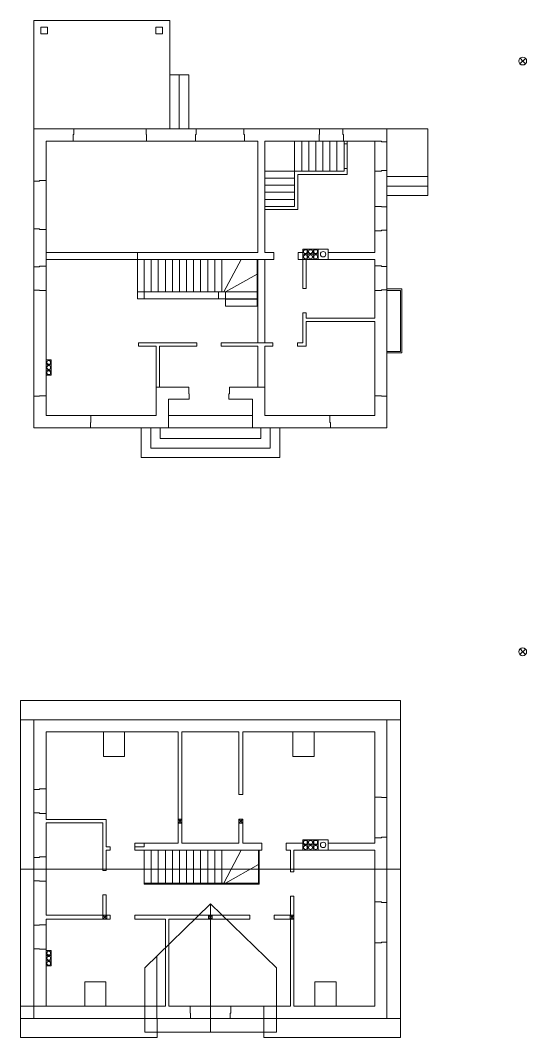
# Model space of a CAD drawing. Header units: millimetres. Extents: x -9611 to -376, y -6523 to 4668.
# Drawn here: x -2357 to -493, y 923 to 4668 of the extents above; entities that cross this region are included whole.
import ezdxf

# ---------------------------------------------------------------- set-up
doc = ezdxf.new("R2010")
doc.units = ezdxf.units.MM
doc.layers.get('0').update_dxf_attribs({"lineweight": 0})

msp = doc.modelspace()

# ---------------------------------------------------------------- linework, layer by layer
for p, q in [((-2307.9, 4668.3), (-1807.4, 4668.3)), ((-2307.4, 4268.3), (-2307.4, 4668.3)), ((-1807.4, 4268.3), (-1807.4, 4668.3)), ((-496.9, 4528.1), (-517.9, 4508.4)), ((-507.4, 4518.3), (-517.2, 4528.8)), ((-507.4, 4518.3), (-497.6, 4507.8)), ((-1737.4, 4468.3), (-1807.4, 4468.3)), ((-1772.4, 4268.3), (-1772.4, 4468.3)), ((-1737.4, 4268.3), (-1737.4, 4468.3)), ((-2307.4, 4268.3), (-2160.4, 4268.3)), ((-2307.4, 4076.3), (-2307.4, 4268.3)), ((-2162.4, 4223.3), (-2162.4, 4248.3)), ((-2160.4, 4268.3), (-1894.4, 4268.3)), ((-1894.4, 4268.3), (-1710.4, 4268.3)), ((-1892.4, 4223.3), (-1892.4, 4248.3)), ((-1712.4, 4223.3), (-1712.4, 4248.3)), ((-1710.4, 4268.3), (-1534.4, 4268.3)), ((-1534.4, 4268.3), (-1255.4, 4268.3)), ((-1532.4, 4223.3), (-1532.4, 4248.3)), ((-1257.4, 4223.3), (-1257.4, 4248.3)), ((-1257.4, 4248.3), (-1255.4, 4248.3)), ((-1255.4, 4268.3), (-1169.4, 4268.3)), ((-1169.4, 4268.3), (-1007.4, 4268.3)), ((-1167.4, 4223.3), (-1167.4, 4248.3)), ((-1007.4, 4268.3), (-857.4, 4268.3)), ((-1007.4, 4268.3), (-1007.4, 4221.3)), ((-857.4, 4023.3), (-857.4, 4268.3)), ((-2262.4, 4078.3), (-2262.4, 4223.3)), ((-2262.4, 4223.3), (-2162.4, 4223.3)), ((-2162.4, 4223.3), (-1892.4, 4223.3)), ((-1892.4, 4223.3), (-1712.4, 4223.3)), ((-1712.4, 4223.3), (-1532.4, 4223.3)), ((-1532.4, 4223.3), (-1482.4, 4223.3)), ((-1482.4, 4223.3), (-1482.4, 3813.3)), ((-1457.4, 4223.3), (-1257.4, 4223.3)), ((-1457.4, 4223.3), (-1457.4, 3813.3)), ((-1347.4, 4113.3), (-1347.4, 4223.3)), ((-1321.4, 4113.3), (-1321.4, 4223.3)), ((-1295.4, 4113.3), (-1295.4, 4223.3)), ((-1269.4, 4113.3), (-1269.4, 4223.3)), ((-1257.4, 4223.3), (-1167.4, 4223.3)), ((-1243.4, 4113.3), (-1243.4, 4223.3)), ((-1217.4, 4113.3), (-1217.4, 4223.3)), ((-1191.4, 4113.3), (-1191.4, 4223.3)), ((-1167.4, 4223.3), (-1052.4, 4223.3)), ((-1165.4, 4213.3), (-1165.4, 4223.3)), ((-1165.4, 4213.3), (-1153.4, 4213.3)), ((-1165.4, 4213.3), (-1165.4, 4123.3)), ((-1153.4, 4213.3), (-1153.4, 4223.3)), ((-1153.4, 4123.3), (-1153.4, 4213.3)), ((-1052.4, 4223.3), (-1052.4, 4223.3)), ((-1052.4, 4223.3), (-1027.4, 4223.3)), ((-1052.4, 4223.3), (-1052.4, 4113.3)), ((-1027.4, 4223.3), (-1027.4, 4221.3)), ((-1007.4, 4115.3), (-1007.4, 4221.3)), ((-1165.4, 4113.3), (-1165.4, 4123.3)), ((-1165.4, 4123.3), (-1153.4, 4123.3)), ((-1153.4, 4101.3), (-1153.4, 4123.3)), ((-1347.4, 4113.3), (-1457.4, 4113.3)), ((-1347.4, 4087.3), (-1457.4, 4087.3)), ((-1347.4, 4113.3), (-1347.4, 3983.3)), ((-1347.4, 4113.3), (-1165.4, 4113.3)), ((-1335.4, 4101.3), (-1335.4, 3971.3)), ((-1335.4, 4101.3), (-1153.4, 4101.3)), ((-1052.4, 4113.3), (-1052.4, 3983.3)), ((-1052.4, 4113.3), (-1027.4, 4113.3)), ((-1027.4, 4113.3), (-1027.4, 4115.3)), ((-1007.4, 4115.3), (-1007.4, 3981.3)), ((-1007.4, 4093.3), (-857.4, 4093.3)), ((-2307.4, 3900.3), (-2307.4, 4076.3)), ((-2287.4, 4078.3), (-2262.4, 4078.3)), ((-2262.4, 4078.3), (-2262.4, 3898.3)), ((-1347.4, 4061.3), (-1457.4, 4061.3)), ((-1007.4, 4058.3), (-857.4, 4058.3)), ((-1347.4, 4035.3), (-1457.4, 4035.3)), ((-1347.4, 4009.3), (-1457.4, 4009.3)), ((-1007.4, 4023.3), (-857.4, 4023.3)), ((-1347.4, 3983.3), (-1457.4, 3983.3)), ((-1335.4, 3971.3), (-1457.4, 3971.3)), ((-1052.4, 3983.3), (-1027.4, 3983.3)), ((-1052.4, 3983.3), (-1052.4, 3893.3)), ((-1027.4, 3983.3), (-1027.4, 3981.3)), ((-1027.4, 3981.3), (-1007.4, 3981.3)), ((-1007.4, 3895.3), (-1007.4, 3981.3)), ((-2307.4, 3761.3), (-2307.4, 3900.3)), ((-2287.4, 3898.3), (-2262.4, 3898.3)), ((-2262.4, 3763.3), (-2262.4, 3898.3)), ((-1027.4, 3895.3), (-1007.4, 3895.3)), ((-1027.4, 3893.3), (-1027.4, 3895.3)), ((-1007.4, 3895.3), (-1007.4, 3762.3)), ((-1052.4, 3893.3), (-1052.4, 3813.3)), ((-1052.4, 3893.3), (-1027.4, 3893.3)), ((-1317.4, 3826.3), (-1317.4, 3788.3)), ((-1317.4, 3826.3), (-1224.4, 3826.3)), ((-1298.4, 3826.3), (-1298.4, 3788.3)), ((-1279.4, 3826.3), (-1279.4, 3788.3)), ((-1260.4, 3826.3), (-1260.4, 3788.3)), ((-1224.4, 3826.3), (-1224.4, 3788.3)), ((-1926.4, 3813.3), (-2262.4, 3813.3)), ((-1926.4, 3788.3), (-2262.4, 3788.3)), ((-1926.4, 3788.3), (-1926.4, 3813.3)), ((-1926.4, 3813.3), (-1482.4, 3813.3)), ((-1424.4, 3788.3), (-1926.4, 3788.3)), ((-1926.4, 3668.3), (-1926.4, 3788.3)), ((-1901.4, 3668.3), (-1901.4, 3788.3)), ((-1901.4, 3668.3), (-1901.4, 3788.3)), ((-1875.4, 3668.3), (-1875.4, 3788.3)), ((-1849.4, 3668.3), (-1849.4, 3788.3)), ((-1823.4, 3668.3), (-1823.4, 3788.3)), ((-1797.4, 3668.3), (-1797.4, 3788.3)), ((-1771.4, 3668.3), (-1771.4, 3788.3)), ((-1745.4, 3668.3), (-1745.4, 3788.3)), ((-1719.4, 3668.3), (-1719.4, 3788.3)), ((-1693.4, 3668.3), (-1693.4, 3788.3)), ((-1667.4, 3668.3), (-1667.4, 3788.3)), ((-1641.4, 3668.3), (-1641.4, 3788.3)), ((-1615.4, 3668.3), (-1615.4, 3788.3)), ((-1608.1, 3668.3), (-1544.3, 3788.3)), ((-1485.4, 3616.3), (-1485.4, 3788.3)), ((-1482.4, 3788.3), (-1482.4, 3481.3)), ((-1482.4, 3616.3), (-1482.4, 3788.3)), ((-1424.4, 3813.3), (-1457.4, 3813.3)), ((-1457.4, 3788.3), (-1457.4, 3481.3)), ((-1424.4, 3813.3), (-1424.4, 3788.3)), ((-1334.4, 3813.3), (-1334.4, 3788.3)), ((-1334.4, 3813.3), (-1317.4, 3813.3)), ((-1052.4, 3788.3), (-1334.4, 3788.3)), ((-1317.4, 3807.3), (-1260.4, 3807.3)), ((-1317.4, 3788.3), (-1317.4, 3681.3)), ((-1305.4, 3788.3), (-1305.4, 3681.3)), ((-1234.4, 3813.3), (-1235.4, 3813.3)), ((-1052.4, 3813.3), (-1224.4, 3813.3)), ((-1052.4, 3788.3), (-1052.4, 3764.3)), ((-2307.4, 3675.3), (-2307.4, 3761.3)), ((-2287.4, 3763.3), (-2262.4, 3763.3)), ((-2262.4, 3763.3), (-2262.4, 3673.3)), ((-1052.4, 3764.3), (-1052.4, 3674.3)), ((-1052.4, 3764.3), (-1027.4, 3764.3)), ((-1027.4, 3764.3), (-1027.4, 3762.3)), ((-1027.4, 3764.3), (-1027.4, 3762.3)), ((-1027.4, 3762.3), (-1007.4, 3762.3)), ((-1007.4, 3676.3), (-1007.4, 3762.3)), ((-1602.4, 3668.3), (-1485.4, 3733.9)), ((-2307.4, 3284.3), (-2307.4, 3675.3)), ((-2287.4, 3673.3), (-2262.4, 3673.3)), ((-2262.4, 3286.3), (-2262.4, 3673.3)), ((-1317.4, 3681.3), (-1305.4, 3681.3)), ((-1052.4, 3674.3), (-1052.4, 3571.3)), ((-1052.4, 3674.3), (-1027.4, 3674.3)), ((-1027.4, 3676.3), (-1007.4, 3676.3)), ((-1027.4, 3674.3), (-1027.4, 3676.3)), ((-1027.4, 3674.3), (-1027.4, 3676.3)), ((-1007.4, 3284.3), (-1007.4, 3676.3)), ((-1901.4, 3668.3), (-1615.4, 3668.3)), ((-1901.4, 3668.3), (-1482.4, 3668.3)), ((-1901.4, 3643.3), (-1482.4, 3643.3)), ((-1602.4, 3668.3), (-1485.4, 3668.3)), ((-1602.4, 3616.3), (-1602.4, 3668.3)), ((-1599.4, 3642.3), (-1485.4, 3642.3)), ((-1602.4, 3616.3), (-1482.4, 3616.3)), ((-1317.4, 3591.3), (-1305.4, 3591.3)), ((-1317.4, 3591.3), (-1317.4, 3481.3)), ((-1305.4, 3591.3), (-1305.4, 3571.3)), ((-1305.4, 3571.3), (-1052.4, 3571.3)), ((-1305.4, 3559.3), (-1305.4, 3469.3)), ((-1305.4, 3559.3), (-1052.4, 3559.3)), ((-1052.4, 3559.3), (-1052.4, 3286.3)), ((-1707.4, 3481.3), (-1922.4, 3481.3)), ((-1857.4, 3469.3), (-1857.4, 3213.3)), ((-1707.4, 3469.3), (-1845.4, 3469.3)), ((-1845.4, 3469.3), (-1845.4, 3318.3)), ((-1707.4, 3481.3), (-1707.4, 3469.3)), ((-1617.4, 3481.3), (-1617.4, 3469.3)), ((-1427.4, 3481.3), (-1617.4, 3481.3)), ((-1482.4, 3469.3), (-1617.4, 3469.3)), ((-1482.4, 3469.3), (-1482.4, 3318.3)), ((-1457.4, 3469.3), (-1457.4, 3213.3)), ((-1427.4, 3469.3), (-1457.4, 3469.3)), ((-1427.4, 3481.3), (-1427.4, 3469.3)), ((-1337.4, 3481.3), (-1337.4, 3469.3)), ((-1317.4, 3481.3), (-1337.4, 3481.3)), ((-1305.4, 3469.3), (-1337.4, 3469.3)), ((-2243.4, 3418.5), (-2262.4, 3418.5)), ((-2243.4, 3418.5), (-2243.4, 3361.5)), ((-2243.4, 3399.5), (-2262.4, 3399.5)), ((-2243.4, 3380.5), (-2262.4, 3380.5)), ((-2243.4, 3361.5), (-2262.4, 3361.5)), ((-1737.4, 3318.3), (-1857.4, 3318.3)), ((-1737.4, 3318.3), (-1737.4, 3293.3)), ((-1587.4, 3318.3), (-1587.4, 3293.3)), ((-1457.4, 3318.3), (-1587.4, 3318.3)), ((-2307.4, 3284.3), (-2307.4, 3168.3)), ((-2262.4, 3286.3), (-2287.4, 3286.3)), ((-2262.4, 3213.3), (-2262.4, 3286.3)), ((-1735.4, 3273.3), (-1812.4, 3273.3)), ((-1812.4, 3168.3), (-1812.4, 3273.3)), ((-1502.4, 3273.3), (-1589.4, 3273.3)), ((-1502.4, 3273.3), (-1502.4, 3168.3)), ((-1052.4, 3286.3), (-1027.4, 3286.3)), ((-1052.4, 3213.3), (-1052.4, 3286.3)), ((-1007.4, 3284.3), (-1007.4, 3168.3)), ((-2097.4, 3213.3), (-2262.4, 3213.3)), ((-1857.4, 3213.3), (-2097.4, 3213.3)), ((-2097.4, 3188.3), (-2097.4, 3213.3)), ((-1502.4, 3213.3), (-1812.4, 3213.3)), ((-1217.4, 3213.3), (-1457.4, 3213.3)), ((-1217.4, 3213.3), (-1052.4, 3213.3)), ((-1217.4, 3188.3), (-1217.4, 3213.3)), ((-2099.4, 3168.3), (-2307.4, 3168.3)), ((-1812.4, 3168.3), (-2099.4, 3168.3)), ((-1912.4, 3168.3), (-1912.4, 3058.3)), ((-1877.4, 3168.3), (-1877.4, 3093.3)), ((-1842.4, 3168.3), (-1842.4, 3128.3)), ((-1482.4, 3168.3), (-1812.4, 3168.3)), ((-1502.4, 3168.3), (-1215.4, 3168.3)), ((-1472.4, 3168.3), (-1472.4, 3128.3)), ((-1437.4, 3168.3), (-1437.4, 3093.3)), ((-1402.4, 3168.3), (-1402.4, 3058.3)), ((-1215.4, 3168.3), (-1007.4, 3168.3)), ((-1842.4, 3128.3), (-1472.4, 3128.3)), ((-1877.4, 3093.3), (-1437.4, 3093.3)), ((-1912.4, 3058.3), (-1402.4, 3058.3)), ((-496.9, 2353.5), (-517.9, 2333.8)), ((-507.4, 2343.6), (-517.2, 2354.2)), ((-507.4, 2343.6), (-497.6, 2333.1)), ((-2357.4, 1543.6), (-2357.4, 2093.6)), ((-2307.4, 2093.6), (-1007.4, 2093.6)), ((-2307.4, 2093.6), (-2307.4, 1836.6)), ((-1299.4, 2093.6), (-1349.4, 2093.6)), ((-1007.4, 2093.6), (-957.4, 2093.6)), ((-957.4, 1543.6), (-957.4, 2093.6)), ((-2262.4, 2048.6), (-1776.4, 2048.6)), ((-2262.4, 2048.6), (-2262.4, 2048.6)), ((-2262.4, 2048.6), (-2262.4, 1838.6)), ((-1776.4, 2048.6), (-1776.4, 1638.6)), ((-1762.4, 2048.6), (-1762.4, 1638.6)), ((-1762.4, 2048.6), (-1552.4, 2048.6)), ((-1552.4, 2048.6), (-1552.4, 1817.6)), ((-1538.4, 2048.6), (-1538.4, 1817.6)), ((-1538.4, 2048.6), (-1052.4, 2048.6)), ((-1052.4, 2048.6), (-1052.4, 1808.6)), ((-2307.4, 1750.6), (-2307.4, 1836.6)), ((-2287.4, 1838.6), (-2262.4, 1838.6)), ((-2262.4, 1838.6), (-2262.4, 1748.6)), ((-1552.4, 1817.6), (-1538.4, 1817.6)), ((-1052.4, 1808.6), (-1027.4, 1808.6)), ((-1052.4, 1658.6), (-1052.4, 1808.6)), ((-1007.4, 1806.6), (-1007.4, 1660.6)), ((-2307.4, 1750.6), (-2307.4, 1586.6)), ((-2287.4, 1748.6), (-2262.4, 1748.6)), ((-2262.4, 1748.6), (-2262.4, 1725.6)), ((-2262.4, 1725.6), (-2041.4, 1725.6)), ((-2041.4, 1725.6), (-2041.4, 1625.6)), ((-1776.4, 1712.9), (-1762.4, 1726.9)), ((-1776.4, 1726.9), (-1762.4, 1712.9)), ((-1552.4, 1727.6), (-1552.4, 1638.6)), ((-1552.4, 1727.6), (-1538.4, 1727.6)), ((-1552.4, 1712.9), (-1538.4, 1726.9)), ((-1552.4, 1726.9), (-1538.4, 1712.9)), ((-1538.4, 1727.6), (-1538.4, 1638.6)), ((-2262.4, 1713.6), (-2053.4, 1713.6)), ((-2262.4, 1713.6), (-2262.4, 1588.6)), ((-2053.4, 1713.6), (-2053.4, 1538.6)), ((-1317.4, 1651.6), (-1317.4, 1613.6)), ((-1317.4, 1651.6), (-1224.4, 1651.6)), ((-1298.4, 1651.6), (-1298.4, 1613.6)), ((-1279.4, 1651.6), (-1279.4, 1613.6)), ((-1260.4, 1651.6), (-1260.4, 1613.6)), ((-1224.4, 1651.6), (-1224.4, 1613.6)), ((-1052.4, 1658.6), (-1027.4, 1658.6)), ((-1052.4, 1658.6), (-1052.4, 1638.6)), ((-2041.4, 1625.6), (-2026.4, 1625.6)), ((-2041.4, 1613.6), (-2026.4, 1613.6)), ((-2041.4, 1613.6), (-2041.4, 1538.6)), ((-2026.4, 1625.6), (-2026.4, 1613.6)), ((-1901.4, 1638.6), (-1936.4, 1638.6)), ((-1936.4, 1625.6), (-1936.4, 1638.6)), ((-1936.4, 1625.6), (-1901.4, 1625.6)), ((-1936.4, 1625.6), (-1936.4, 1613.6)), ((-1936.4, 1613.6), (-1901.4, 1613.6)), ((-1901.4, 1638.6), (-1901.4, 1625.6)), ((-1901.4, 1638.6), (-1776.4, 1638.6)), ((-1901.4, 1613.6), (-1468.4, 1613.6)), ((-1901.4, 1488.6), (-1901.4, 1613.6)), ((-1875.4, 1491.6), (-1875.4, 1613.6)), ((-1849.4, 1491.6), (-1849.4, 1613.6)), ((-1823.4, 1491.6), (-1823.4, 1613.6)), ((-1797.4, 1491.6), (-1797.4, 1613.6)), ((-1771.4, 1491.6), (-1771.4, 1613.6)), ((-1762.4, 1638.6), (-1552.4, 1638.6)), ((-1745.4, 1491.6), (-1745.4, 1613.6)), ((-1719.4, 1491.6), (-1719.4, 1613.6)), ((-1693.4, 1491.6), (-1693.4, 1613.6)), ((-1667.4, 1491.6), (-1667.4, 1613.6)), ((-1641.4, 1491.6), (-1641.4, 1613.6)), ((-1615.4, 1491.6), (-1615.4, 1613.6)), ((-1608.1, 1491.6), (-1544.3, 1613.6)), ((-1538.4, 1638.6), (-1468.4, 1638.6)), ((-1480.4, 1491.6), (-1480.4, 1613.6)), ((-1477.4, 1488.6), (-1477.4, 1613.6)), ((-1468.4, 1638.6), (-1468.4, 1613.6)), ((-1378.4, 1638.6), (-1378.4, 1613.6)), ((-1378.4, 1638.6), (-1317.4, 1638.6)), ((-1378.4, 1613.6), (-1362.4, 1613.6)), ((-1362.4, 1613.6), (-1362.4, 1533.6)), ((-1350.4, 1613.6), (-1350.4, 1533.6)), ((-1350.4, 1613.6), (-1052.4, 1613.6)), ((-1317.4, 1632.6), (-1260.4, 1632.6)), ((-1224.4, 1638.6), (-1052.4, 1638.6)), ((-1052.4, 1613.6), (-1052.4, 1422.6)), ((-2307.4, 1500.6), (-2307.4, 1586.6)), ((-2287.4, 1588.6), (-2262.4, 1588.6)), ((-2262.4, 1588.6), (-2262.4, 1498.6)), ((-2357.4, 1543.6), (-2357.4, 993.6)), ((-2357.4, 1543.6), (-957.4, 1543.6)), ((-2041.4, 1538.6), (-2053.4, 1538.6)), ((-1602.4, 1491.6), (-1480.4, 1561)), ((-957.4, 1543.6), (-957.4, 993.6)), ((-2307.4, 1500.6), (-2307.4, 1336.6)), ((-2287.4, 1498.6), (-2262.4, 1498.6)), ((-2262.4, 1498.6), (-2262.4, 1373.6)), ((-1362.4, 1533.6), (-1350.4, 1533.6)), ((-1901.4, 1491.6), (-1480.4, 1491.6)), ((-1901.4, 1488.6), (-1477.4, 1488.6)), ((-1602.4, 1491.6), (-1480.4, 1491.6)), ((-2053.4, 1448.6), (-2053.4, 1373.6)), ((-2041.4, 1448.6), (-2053.4, 1448.6)), ((-2041.4, 1448.6), (-2041.4, 1373.6)), ((-1362.4, 1443.6), (-1362.4, 1373.6)), ((-1362.4, 1443.6), (-1350.4, 1443.6)), ((-1350.4, 1443.6), (-1350.4, 1038.6)), ((-1898.4, 1180.4), (-1657.4, 1415.2)), ((-1657.4, 1415.2), (-1414.4, 1180.4)), ((-1657.4, 1415.2), (-1657.4, 943.3)), ((-1052.4, 1422.6), (-1027.4, 1422.6)), ((-1052.4, 1272.6), (-1052.4, 1422.6)), ((-1007.4, 1420.6), (-1007.4, 1274.6)), ((-2262.4, 1373.6), (-2053.4, 1373.6)), ((-2262.4, 1359.6), (-2026.4, 1359.6)), ((-2262.4, 1359.6), (-2262.4, 1338.6)), ((-2053.4, 1373.6), (-2039.4, 1359.6)), ((-2053.4, 1359.6), (-2039.4, 1373.6)), ((-2041.4, 1373.6), (-2026.4, 1373.6)), ((-2026.4, 1373.6), (-2026.4, 1359.6)), ((-1936.4, 1373.6), (-1512.4, 1373.6)), ((-1936.4, 1373.6), (-1936.4, 1359.6)), ((-1936.4, 1359.6), (-1822.4, 1359.6)), ((-1822.4, 1359.6), (-1822.4, 1038.6)), ((-1810.4, 1359.6), (-1512.4, 1359.6)), ((-1810.4, 1359.6), (-1810.4, 1038.6)), ((-1664.5, 1373.6), (-1650.5, 1359.6)), ((-1664.5, 1359.6), (-1650.5, 1373.6)), ((-1512.4, 1373.6), (-1512.4, 1359.6)), ((-1422.4, 1373.6), (-1422.4, 1359.6)), ((-1422.4, 1373.6), (-1362.4, 1373.6)), ((-1422.4, 1359.6), (-1362.4, 1359.6)), ((-1364.4, 1373.6), (-1350.4, 1359.6)), ((-1364.4, 1359.6), (-1350.4, 1373.6)), ((-1362.4, 1359.6), (-1362.4, 1038.6)), ((-2307.4, 1250.6), (-2307.4, 1336.6)), ((-2287.4, 1338.6), (-2262.4, 1338.6)), ((-2262.4, 1338.6), (-2262.4, 1248.6)), ((-2307.4, 1250.6), (-2307.4, 993.6)), ((-2287.4, 1248.6), (-2262.4, 1248.6)), ((-2262.4, 1248.6), (-2262.4, 1038.6)), ((-2243.4, 1243.9), (-2262.4, 1243.9)), ((-2243.4, 1243.9), (-2243.4, 1186.9)), ((-1052.4, 1272.6), (-1052.4, 1038.6)), ((-1052.4, 1272.6), (-1027.4, 1272.6)), ((-2243.4, 1224.9), (-2262.4, 1224.9)), ((-2243.4, 1205.9), (-2262.4, 1205.9)), ((-1854.4, 1038.6), (-1854.4, 1223.2)), ((-2243.4, 1186.9), (-2262.4, 1186.9)), ((-1898.4, 1180.4), (-1898.4, 943)), ((-1414.4, 1180.4), (-1414.4, 943)), ((-2262.4, 1038.6), (-2357.4, 1038.6)), ((-2307.4, 1038.6), (-2307.4, 993.6)), ((-2262.4, 1038.6), (-1822.4, 1038.6)), ((-1854.4, 993.6), (-1854.4, 1038.6)), ((-1810.4, 1038.6), (-1732.4, 1038.6)), ((-1582.4, 1038.6), (-1732.4, 1038.6)), ((-1732.4, 1038.6), (-1732.4, 1013.6)), ((-1582.4, 1038.6), (-1362.4, 1038.6)), ((-1582.4, 1038.6), (-1582.4, 1013.6)), ((-1460.4, 993.6), (-1460.4, 1038.6)), ((-1350.4, 1038.6), (-1052.4, 1038.6)), ((-1730.4, 993.6), (-1584.4, 993.6)), ((-1007.4, 993.6), (-957.4, 993.6)), ((-1898.4, 943), (-1414.4, 943))]:
    msp.add_line(p, q)
at = {"color": 9, "true_color": 0xc7c8ca}
for points in [[(-2281.9, 4618.3), (-2256.9, 4618.3), (-2256.9, 4643.3), (-2281.9, 4643.3)], [(-1833.4, 4618.3), (-1858.4, 4618.3), (-1858.4, 4643.3), (-1833.4, 4643.3)]]:
    msp.add_lwpolyline(points, close=True, dxfattribs=at)
for points in [[(-2162.4, 4248.3), (-2160.4, 4248.3), (-2160.4, 4268.3)], [(-1894.4, 4268.3), (-1894.4, 4248.3), (-1892.4, 4248.3)], [(-1710.4, 4268.3), (-1710.4, 4248.3), (-1712.4, 4248.3)], [(-1534.4, 4268.3), (-1534.4, 4248.3), (-1532.4, 4248.3)], [(-1257.4, 4248.3), (-1255.4, 4248.3), (-1255.4, 4268.3)], [(-1169.4, 4268.3), (-1169.4, 4248.3), (-1167.4, 4248.3)], [(-1027.4, 4223.3), (-1027.4, 4221.3), (-1007.4, 4221.3)], [(-1027.4, 4113.3), (-1027.4, 4115.3), (-1007.4, 4115.3)], [(-2287.4, 4078.3), (-2287.4, 4076.3), (-2307.4, 4076.3)], [(-2287.4, 3898.3), (-2287.4, 3900.3), (-2307.4, 3900.3)], [(-2287.4, 3763.3), (-2287.4, 3761.3), (-2307.4, 3761.3)], [(-2307.4, 3675.3), (-2287.4, 3675.3), (-2287.4, 3673.3)], [(-1007.4, 3679.3), (-952.4, 3679.3), (-952.4, 3444.3), (-1007.4, 3444.3)], [(-1007.4, 3674.3), (-957.4, 3674.3), (-957.4, 3449.3), (-1007.4, 3449.3)], [(-1857.4, 3469.3), (-1922.4, 3469.3), (-1922.4, 3481.3), (-1857.4, 3481.3)], [(-2287.4, 3286.3), (-2287.4, 3284.3), (-2307.4, 3284.3)], [(-1735.4, 3273.3), (-1735.4, 3293.3), (-1737.4, 3293.3)], [(-1589.4, 3273.3), (-1589.4, 3293.3), (-1587.4, 3293.3)], [(-1027.4, 3286.3), (-1027.4, 3284.3), (-1007.4, 3284.3)], [(-2097.4, 3188.3), (-2099.4, 3188.3), (-2099.4, 3168.3)], [(-1217.4, 3188.3), (-1215.4, 3188.3), (-1215.4, 3168.3)], [(-1007.4, 1806.6), (-1007.4, 2093.6)], [(-2287.4, 1838.6), (-2287.4, 1836.6), (-2307.4, 1836.6)], [(-1027.4, 1808.6), (-1027.4, 1806.6), (-1007.4, 1806.6)], [(-2287.4, 1748.6), (-2287.4, 1750.6), (-2307.4, 1750.6)], [(-1776.4, 1712.9), (-1762.4, 1712.9), (-1762.4, 1726.9), (-1776.4, 1726.9), (-1776.4, 1712.9)], [(-1552.4, 1712.9), (-1538.4, 1712.9), (-1538.4, 1726.9), (-1552.4, 1726.9), (-1552.4, 1712.9)], [(-1027.4, 1422.6), (-1027.4, 1420.6), (-1007.4, 1420.6), (-1007.4, 1660.6)], [(-1027.4, 1658.6), (-1027.4, 1660.6), (-1007.4, 1660.6)], [(-2287.4, 1588.6), (-2287.4, 1586.6), (-2307.4, 1586.6)], [(-2287.4, 1498.6), (-2287.4, 1500.6), (-2307.4, 1500.6)], [(-2053.4, 1373.6), (-2039.4, 1373.6), (-2039.4, 1359.6), (-2053.4, 1359.6), (-2053.4, 1373.6)], [(-1664.5, 1373.6), (-1650.5, 1373.6), (-1650.5, 1359.6), (-1664.5, 1359.6), (-1664.5, 1373.6)], [(-1364.4, 1373.6), (-1350.4, 1373.6), (-1350.4, 1359.6), (-1364.4, 1359.6), (-1364.4, 1373.6)], [(-2287.4, 1338.6), (-2287.4, 1336.6), (-2307.4, 1336.6)], [(-1027.4, 1272.6), (-1027.4, 1274.6), (-1007.4, 1274.6), (-1007.4, 993.6)], [(-2287.4, 1248.6), (-2287.4, 1250.6), (-2307.4, 1250.6)], [(-2262.4, 1243.9), (-2243.4, 1243.9), (-2243.4, 1186.9), (-2262.4, 1186.9)], [(-1732.4, 1013.6), (-1730.4, 1013.6), (-1730.4, 993.6), (-2307.4, 993.6)], [(-1582.4, 1013.6), (-1584.4, 1013.6), (-1584.4, 993.6), (-1007.4, 993.6)]]:
    msp.add_lwpolyline(points)
for points in [[(-1926.4, 3668.3), (-1926.4, 3643.3), (-1901.4, 3643.3), (-1901.4, 3668.3)], [(-1627.4, 3668.3), (-1627.4, 3643.3), (-1602.4, 3643.3), (-1602.4, 3668.3)], [(-2357.4, 2164.3), (-957.4, 2164.3), (-957.4, 2093.6), (-2357.4, 2093.6)], [(-2051.4, 1958.6), (-2051.4, 2048.6), (-1973.4, 2048.6), (-1973.4, 1958.6)], [(-1275.4, 1958.6), (-1275.4, 2048.6), (-1353.4, 2048.6), (-1353.4, 1958.6)], [(-2120.4, 1128.6), (-2120.4, 1038.6), (-2042.4, 1038.6), (-2042.4, 1128.6)], [(-1194.4, 1128.6), (-1194.4, 1038.6), (-1272.4, 1038.6), (-1272.4, 1128.6)], [(-2357.4, 993.6), (-1853.4, 993.6), (-1853.4, 923), (-2357.4, 923)], [(-1461.4, 993.6), (-957.4, 993.6), (-957.4, 923), (-1461.4, 923)]]:
    msp.add_lwpolyline(points, close=True)
for centre, radius in [((-507.4, 4518.3), 14.4), ((-1307.9, 3816.8), 7), ((-1288.9, 3816.8), 7), ((-1269.9, 3816.8), 7), ((-1307.9, 3797.8), 7), ((-1288.9, 3797.8), 7), ((-1269.9, 3797.8), 7), ((-1242.4, 3807.3), 10), ((-2252.9, 3409), 7), ((-2252.9, 3390), 7), ((-2252.9, 3371), 7), ((-507.4, 2343.6), 14.4), ((-1307.9, 1642.1), 7), ((-1288.9, 1642.1), 7), ((-1269.9, 1642.1), 7), ((-1307.9, 1623.1), 7), ((-1288.9, 1623.1), 7), ((-1269.9, 1623.1), 7), ((-1242.4, 1632.6), 10), ((-2252.9, 1234.4), 7), ((-2252.9, 1215.4), 7), ((-2252.9, 1196.4), 7)]:
    msp.add_circle(centre, radius)

doc.saveas('drawing.dxf')
